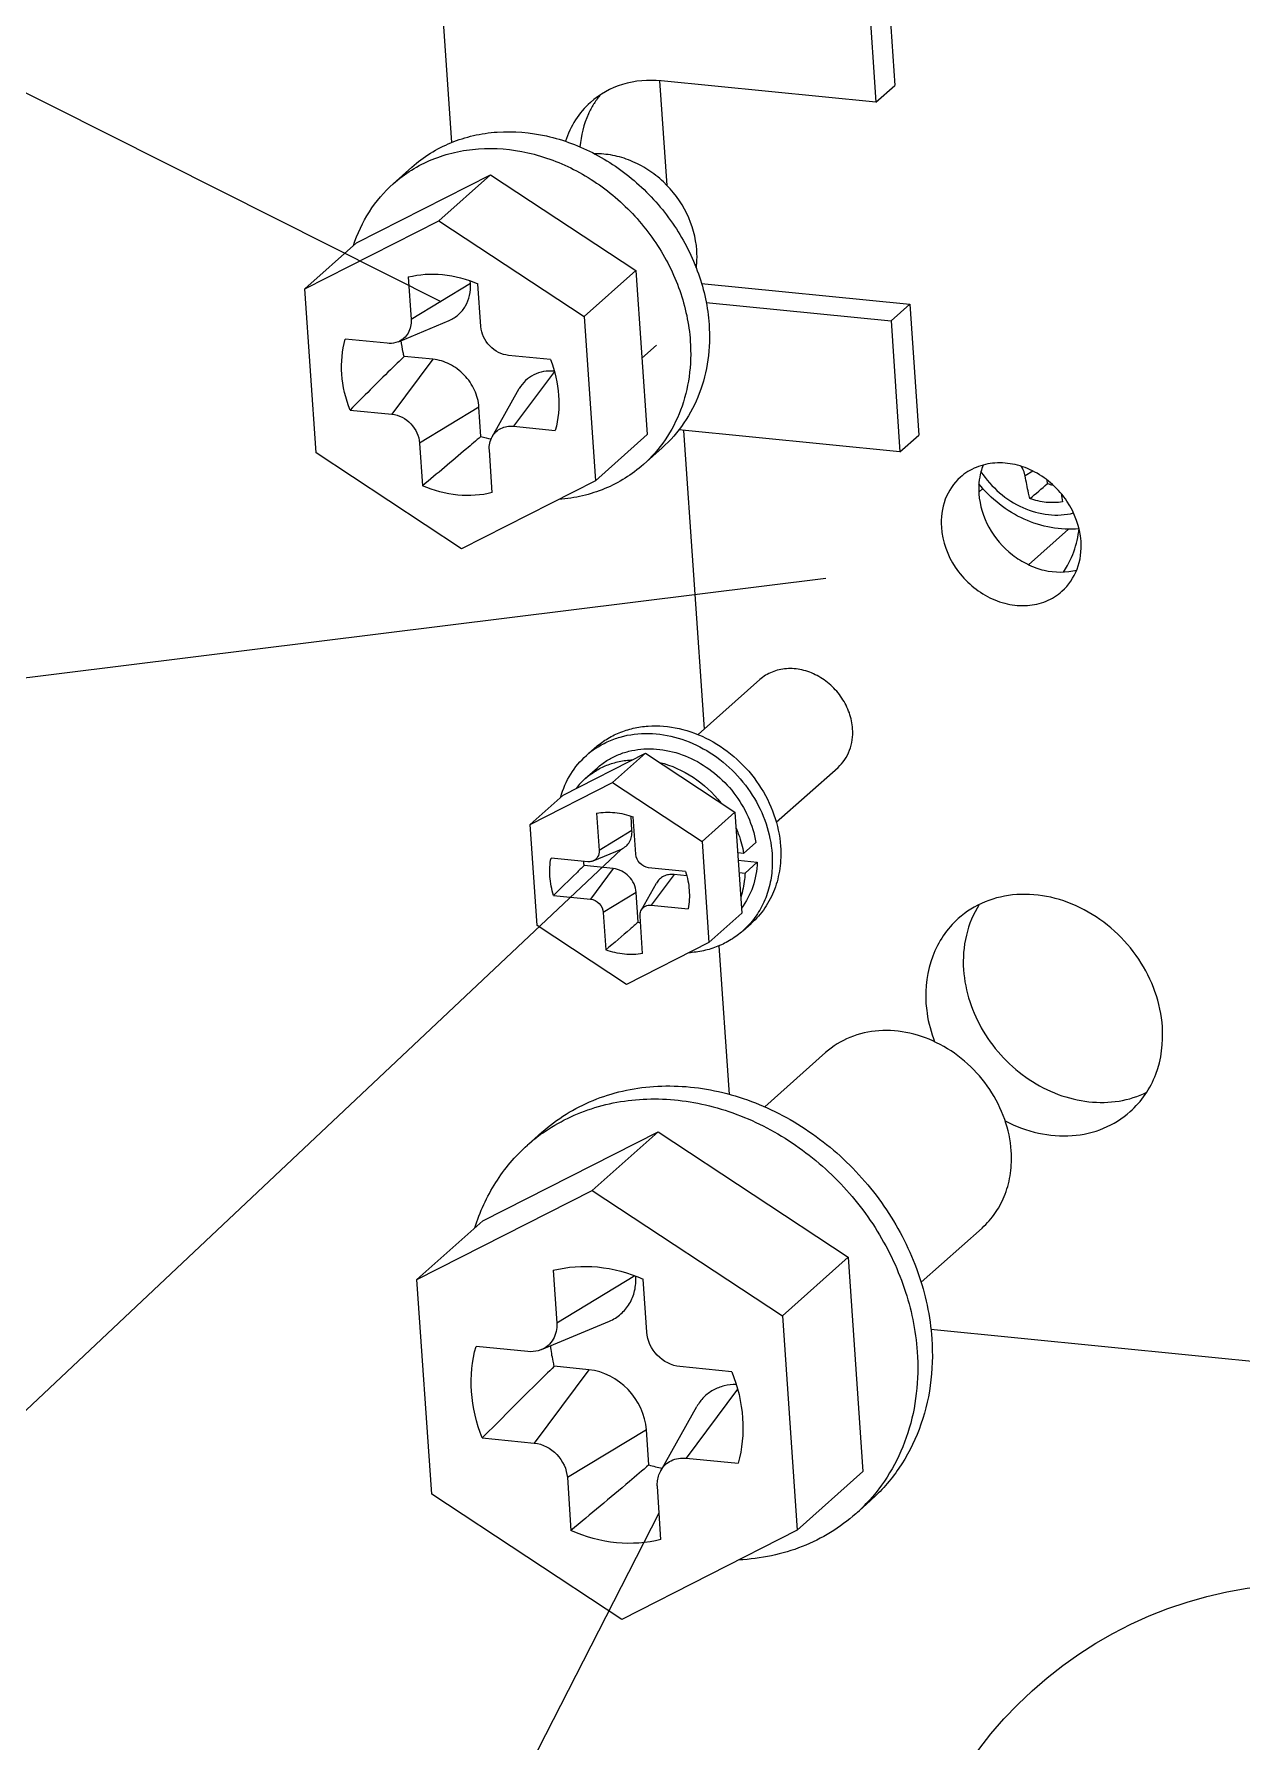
# Model space of a CAD drawing. Extents: x -425 to 6552, y -3049 to 3105.
# Drawn here: x -49 to -27.03, y -1807.38 to -1776.32 of the extents above; entities that cross this region are included whole.
import ezdxf

# ---------------------------------------------------------------- set-up
doc = ezdxf.new("R2010")
doc.units = 0
doc.layers.get('0').update_dxf_attribs({"linetype": 'CONTINUOUS'})
doc.layers.add('DIM', color=1, linetype='CONTINUOUS')

msp = doc.modelspace()

# ---------------------------------------------------------------- linework, layer by layer
at = {"color": 7, "linetype": 'CONTINUOUS'}
for p, q in [((-41.401, -1778.291), (-41.764, -1773.006)), ((-33.592, -1773.647), (-33.344, -1777.254)), ((-33.945, -1773.782), (-33.686, -1777.559)), ((-37.487, -1779.075), (-37.618, -1777.173)), ((-33.686, -1777.559), (-37.595, -1777.171)), ((-33.686, -1777.559), (-33.344, -1777.254)), ((-43.134, -1780.118), (-40.696, -1778.878)), ((-42.468, -1779.043), (-42.126, -1778.738)), ((-41.635, -1779.716), (-40.696, -1778.878)), ((-40.696, -1778.878), (-38.052, -1780.622)), ((-44.074, -1780.956), (-41.635, -1779.716)), ((-41.635, -1779.716), (-38.992, -1781.46)), ((-44.074, -1780.956), (-43.134, -1780.118)), ((-42.195, -1780.738), (-42.142, -1781.512)), ((-38.992, -1781.46), (-38.052, -1780.622)), ((-38.052, -1780.622), (-37.847, -1783.606)), ((-43.869, -1783.94), (-44.074, -1780.956)), ((-41.063, -1780.858), (-42.142, -1781.512)), ((-41.063, -1780.858), (-41.066, -1780.809)), ((-40.874, -1781.638), (-40.927, -1780.864)), ((-36.859, -1780.854), (-33.071, -1781.23)), ((-36.775, -1781.201), (-33.412, -1781.534)), ((-33.412, -1781.534), (-33.071, -1781.23)), ((-33.071, -1781.23), (-32.907, -1783.615)), ((-42.374, -1781.916), (-41.448, -1781.527)), ((-38.992, -1781.46), (-38.787, -1784.444)), ((-33.412, -1781.534), (-33.249, -1783.92)), ((-42.58, -1781.945), (-43.342, -1781.87)), ((-37.943, -1782.214), (-37.68, -1781.98)), ((-41.745, -1782.234), (-42.492, -1783.235)), ((-41.745, -1782.234), (-42.269, -1782.182)), ((-39.608, -1782.24), (-40.369, -1782.164)), ((-39.536, -1782.457), (-40.28, -1783.454)), ((-40.667, -1783.645), (-40.175, -1782.769)), ((-43.253, -1783.159), (-42.492, -1783.235)), ((-40.908, -1783.107), (-41.987, -1783.761)), ((-40.872, -1783.64), (-40.908, -1783.107)), ((-40.28, -1783.454), (-39.519, -1783.53)), ((-33.249, -1783.92), (-37.273, -1783.521)), ((-36.807, -1788.961), (-37.181, -1783.53)), ((-41.987, -1783.761), (-41.934, -1784.536)), ((-40.666, -1784.661), (-40.719, -1783.887)), ((-38.787, -1784.444), (-37.847, -1783.606)), ((-37.916, -1784.149), (-37.574, -1783.844)), ((-33.249, -1783.92), (-32.907, -1783.615)), ((-41.225, -1785.684), (-43.869, -1783.94)), ((-38.787, -1784.444), (-41.225, -1785.684)), ((-30.83, -1784.27), (-30.972, -1784.356)), ((-30.566, -1784.497), (-30.571, -1784.432)), ((-31.815, -1784.65), (-31.742, -1784.585)), ((-30.909, -1785.973), (-30.183, -1785.326)), ((-36.921, -1789.063), (-35.799, -1788.062)), ((-39.379, -1790.162), (-37.879, -1789.399)), ((-38.953, -1789.442), (-38.799, -1789.305)), ((-38.477, -1789.932), (-37.879, -1789.399)), ((-37.879, -1789.399), (-36.252, -1790.472)), ((-38.976, -1789.863), (-38.754, -1789.665)), ((-35.499, -1790.658), (-34.376, -1789.658)), ((-39.977, -1790.695), (-38.477, -1789.932)), ((-38.477, -1789.932), (-36.85, -1791.005)), ((-39.977, -1790.695), (-39.379, -1790.162)), ((-39.851, -1792.532), (-39.977, -1790.695)), ((-38.77, -1790.492), (-38.723, -1791.173)), ((-38.124, -1790.809), (-38.142, -1790.545)), ((-38.055, -1791.239), (-38.102, -1790.559)), ((-36.85, -1791.005), (-36.252, -1790.472)), ((-36.252, -1790.472), (-36.126, -1792.309)), ((-38.124, -1790.809), (-38.723, -1791.173)), ((-36.85, -1791.005), (-36.724, -1792.842)), ((-36.093, -1791.222), (-35.871, -1791.024)), ((-38.927, -1791.374), (-39.596, -1791.307)), ((-38.831, -1791.36), (-38.317, -1791.144)), ((-36.093, -1791.222), (-36.201, -1791.212)), ((-36.192, -1791.348), (-35.846, -1791.382)), ((-38.465, -1791.498), (-38.995, -1791.445)), ((-38.465, -1791.498), (-38.88, -1792.054)), ((-37.152, -1791.55), (-37.821, -1791.483)), ((-37.359, -1791.607), (-37.774, -1792.163)), ((-37.128, -1791.63), (-37.359, -1791.607)), ((-36.177, -1791.569), (-36.068, -1791.58)), ((-36.068, -1791.58), (-35.846, -1791.382)), ((-38.047, -1791.934), (-38.646, -1792.298)), ((-38.01, -1792.473), (-38.047, -1791.934)), ((-37.954, -1792.252), (-37.68, -1791.765)), ((-39.549, -1791.987), (-38.88, -1792.054)), ((-37.774, -1792.163), (-37.105, -1792.23)), ((-38.224, -1793.605), (-39.851, -1792.532)), ((-38.646, -1792.298), (-38.599, -1792.978)), ((-37.931, -1793.044), (-37.978, -1792.364)), ((-36.724, -1792.842), (-36.126, -1792.309)), ((-36.108, -1792.633), (-35.954, -1792.496)), ((-36.724, -1792.842), (-38.224, -1793.605)), ((-36.351, -1795.606), (-36.537, -1792.903)), ((-35.709, -1795.833), (-34.602, -1794.846)), ((-40.839, -1797.907), (-37.65, -1796.286)), ((-40.027, -1796.532), (-39.763, -1796.296)), ((-38.846, -1797.352), (-37.65, -1796.286)), ((-37.65, -1796.286), (-34.193, -1798.566)), ((-42.035, -1798.973), (-38.846, -1797.352)), ((-38.846, -1797.352), (-35.389, -1799.632)), ((-42.035, -1798.973), (-40.839, -1797.907)), ((-32.865, -1799.025), (-31.757, -1798.037)), ((-39.559, -1798.807), (-39.493, -1799.767)), ((-35.389, -1799.632), (-34.193, -1798.566)), ((-34.193, -1798.566), (-33.925, -1802.468)), ((-41.767, -1802.876), (-42.035, -1798.973)), ((-38.075, -1798.907), (-39.493, -1799.767)), ((-37.856, -1799.929), (-37.922, -1798.969)), ((-39.771, -1800.25), (-38.536, -1799.731)), ((-35.389, -1799.632), (-35.121, -1803.534)), ((-24.352, -1800.71), (-32.687, -1799.884)), ((-40.017, -1800.284), (-40.961, -1800.191)), ((-38.907, -1800.615), (-39.903, -1801.949)), ((-38.907, -1800.615), (-39.537, -1800.552)), ((-36.309, -1800.652), (-37.253, -1800.559)), ((-36.203, -1800.969), (-37.139, -1802.223)), ((-37.601, -1802.451), (-36.945, -1801.284)), ((-40.847, -1801.856), (-39.903, -1801.949)), ((-37.861, -1801.706), (-39.3, -1802.578)), ((-37.817, -1802.346), (-37.861, -1801.706)), ((-37.139, -1802.223), (-36.194, -1802.317)), ((-35.121, -1803.534), (-33.925, -1802.468)), ((-39.3, -1802.578), (-39.234, -1803.538)), ((-37.597, -1803.701), (-37.663, -1802.741)), ((-38.31, -1805.156), (-41.767, -1802.876)), ((-34.053, -1803.234), (-33.789, -1802.998)), ((-35.121, -1803.534), (-38.31, -1805.156))]:
    msp.add_line(p, q, dxfattribs=at)
for centre, radius, start, end in [((-37.482, -1778.43), 1.579, 147.5325, 148.1616), ((-37.498, -1778.419), 1.559, 140.2875, 147.5438), ((-40.359, -1781.916), 1.798, 253.4406, 259.5044), ((-57.853, -1752.86), 41.779, 310.2013, 310.7777), ((-30.243, -1783.383), 1.16, 253.8003, 258.9097), ((-18.935, -1783.124), 11.487, 187.7733, 188.5309), ((-31.813, -1785.126), 1.831, 347.2968, 354.1175), ((-31.744, -1785.141), 1.761, 345.4835, 347.2628), ((-37.935, -1790.584), 1.53, 124.0337, 131.7062), ((-38.098, -1790.848), 1.319, 131.7329, 142.2893), ((-37.81, -1791.193), 1.212, 188.1968, 192.017), ((-37.727, -1791.335), 1.173, 256.0334, 258.0489), ((-37.127, -1791.49), 1.531, 311.7253, 319.4499), ((-37.892, -1798.928), 3.209, 125.4074, 131.7108), ((-37.182, -1800.228), 2.212, 253.2985, 259.7563), ((-36.191, -1800.837), 3.212, 311.7219, 318.0245)]:
    msp.add_arc(centre, radius, start, end, dxfattribs=at)
for points, knots in [([(-37.595, -1777.171), (-37.828, -1777.148), (-38.298, -1777.185), (-38.714, -1777.415), (-38.881, -1777.563)], [0, 0, 0, 0, 0.511605, 1, 1, 1, 1]), ([(-38.881, -1777.563), (-38.985, -1777.656), (-39.171, -1777.875), (-39.291, -1778.134), (-39.334, -1778.27)], [0, 0, 0, 0, 0.494957, 1, 1, 1, 1]), ([(-38.823, -1777.597), (-38.858, -1777.654), (-38.987, -1777.894), (-39.054, -1778.167), (-39.07, -1778.372)], [0, 0, 0, 0, 0.245198, 1, 1, 1, 1]), ([(-42.126, -1778.738), (-42.022, -1778.645), (-41.797, -1778.477), (-41.419, -1778.284), (-41.009, -1778.155), (-40.424, -1778.069), (-39.653, -1778.135), (-38.763, -1778.473), (-37.965, -1779.038), (-37.32, -1779.786), (-36.88, -1780.656), (-36.744, -1781.289), (-36.723, -1781.601)], [0, 0, 0, 0, 0.05627, 0.113002, 0.170608, 0.229412, 0.350998, 0.478294, 0.609691, 0.742436, 0.87342, 1, 1, 1, 1]), ([(-42.468, -1779.043), (-42.364, -1778.95), (-42.138, -1778.782), (-41.761, -1778.589), (-41.35, -1778.459), (-40.765, -1778.373), (-39.995, -1778.44), (-39.105, -1778.777), (-38.306, -1779.343), (-37.662, -1780.091), (-37.221, -1780.961), (-37.086, -1781.593), (-37.064, -1781.906)], [0, 0, 0, 0, 0.05627, 0.113002, 0.170608, 0.229412, 0.350998, 0.478294, 0.609691, 0.742436, 0.87342, 1, 1, 1, 1]), ([(-36.945, -1780.251), (-36.961, -1780.021), (-37.093, -1779.557), (-37.452, -1779.075), (-37.827, -1778.779), (-38.14, -1778.615), (-38.469, -1778.515), (-38.694, -1778.496), (-38.804, -1778.498)], [0, 0, 0, 0, 0.247481, 0.504167, 0.632652, 0.758819, 0.881482, 1, 1, 1, 1]), ([(-43.19, -1780.167), (-43.121, -1779.951), (-42.929, -1779.538), (-42.634, -1779.191), (-42.468, -1779.043)], [0, 0, 0, 0, 0.504994, 1, 1, 1, 1]), ([(-36.956, -1780.57), (-36.952, -1780.544), (-36.94, -1780.438), (-36.94, -1780.331), (-36.945, -1780.251)], [0, 0, 0, 0, 0.246998, 1, 1, 1, 1]), ([(-42.195, -1780.738), (-41.992, -1780.687), (-41.552, -1780.66), (-41.13, -1780.776), (-40.927, -1780.864)], [0, 0, 0, 0, 0.486409, 1, 1, 1, 1]), ([(-41.448, -1781.527), (-41.386, -1781.501), (-41.271, -1781.429), (-41.141, -1781.269), (-41.067, -1781.072), (-41.058, -1780.929), (-41.063, -1780.858)], [0, 0, 0, 0, 0.243855, 0.487589, 0.738132, 1, 1, 1, 1]), ([(-42.142, -1781.512), (-42.139, -1781.556), (-42.144, -1781.641), (-42.189, -1781.76), (-42.267, -1781.857), (-42.337, -1781.9), (-42.374, -1781.916)], [0, 0, 0, 0, 0.261873, 0.512408, 0.756147, 1, 1, 1, 1]), ([(-40.369, -1782.164), (-40.496, -1782.152), (-40.745, -1782.021), (-40.865, -1781.767), (-40.874, -1781.638)], [0, 0, 0, 0, 0.497737, 1, 1, 1, 1]), ([(-36.723, -1781.601), (-36.708, -1781.816), (-36.721, -1782.244), (-36.875, -1782.858), (-37.157, -1783.405), (-37.425, -1783.711), (-37.574, -1783.844)], [0, 0, 0, 0, 0.261158, 0.513479, 0.758719, 1, 1, 1, 1]), ([(-43.253, -1783.159), (-43.334, -1782.951), (-43.436, -1782.519), (-43.398, -1782.075), (-43.342, -1781.87)], [0, 0, 0, 0, 0.513227, 1, 1, 1, 1]), ([(-42.374, -1781.916), (-42.39, -1781.923), (-42.456, -1781.945), (-42.528, -1781.95), (-42.58, -1781.945)], [0, 0, 0, 0, 0.244549, 1, 1, 1, 1]), ([(-42.269, -1782.182), (-42.275, -1782.158), (-42.298, -1782.063), (-42.313, -1781.966), (-42.32, -1781.893)], [0, 0, 0, 0, 0.252402, 1, 1, 1, 1]), ([(-37.064, -1781.906), (-37.049, -1782.121), (-37.062, -1782.549), (-37.216, -1783.162), (-37.499, -1783.71), (-37.767, -1784.016), (-37.916, -1784.149)], [0, 0, 0, 0, 0.261158, 0.513479, 0.758719, 1, 1, 1, 1]), ([(-42.269, -1782.182), (-42.352, -1782.263), (-42.682, -1782.587), (-43.009, -1782.913), (-43.253, -1783.159)], [0, 0, 0, 0, 0.251213, 1, 1, 1, 1]), ([(-40.908, -1783.107), (-40.916, -1783), (-40.973, -1782.785), (-41.131, -1782.555), (-41.298, -1782.408), (-41.482, -1782.293), (-41.64, -1782.245), (-41.745, -1782.234)], [0, 0, 0, 0, 0.246211, 0.501671, 0.630087, 0.75683, 1, 1, 1, 1]), ([(-39.608, -1782.24), (-39.526, -1782.449), (-39.424, -1782.88), (-39.463, -1783.325), (-39.519, -1783.53)], [0, 0, 0, 0, 0.513227, 1, 1, 1, 1]), ([(-39.537, -1782.453), (-39.601, -1782.447), (-39.731, -1782.451), (-39.914, -1782.509), (-40.068, -1782.617), (-40.145, -1782.716), (-40.175, -1782.769)], [0, 0, 0, 0, 0.259858, 0.509927, 0.754633, 1, 1, 1, 1]), ([(-42.492, -1783.235), (-42.364, -1783.248), (-42.115, -1783.379), (-41.996, -1783.632), (-41.987, -1783.761)], [0, 0, 0, 0, 0.497737, 1, 1, 1, 1]), ([(-40.667, -1783.645), (-40.649, -1783.612), (-40.603, -1783.552), (-40.509, -1783.487), (-40.398, -1783.452), (-40.32, -1783.45), (-40.28, -1783.454)], [0, 0, 0, 0, 0.2453, 0.489961, 0.74005, 1, 1, 1, 1]), ([(-40.872, -1783.64), (-40.96, -1783.715), (-41.312, -1784.017), (-41.667, -1784.314), (-41.934, -1784.536)], [0, 0, 0, 0, 0.251126, 1, 1, 1, 1]), ([(-40.719, -1783.887), (-40.722, -1783.845), (-40.717, -1783.76), (-40.687, -1783.68), (-40.667, -1783.645)], [0, 0, 0, 0, 0.510926, 1, 1, 1, 1]), ([(-37.916, -1784.149), (-38.019, -1784.241), (-38.243, -1784.408), (-38.617, -1784.6), (-39.024, -1784.73), (-39.308, -1784.773), (-39.452, -1784.783)], [0, 0, 0, 0, 0.245339, 0.492663, 0.74375, 1, 1, 1, 1]), ([(-29.956, -1785.544), (-29.974, -1785.288), (-30.117, -1784.9), (-30.461, -1784.503), (-30.785, -1784.273), (-31.147, -1784.136), (-31.518, -1784.104), (-31.867, -1784.182), (-32.067, -1784.306), (-32.151, -1784.381)], [0, 0, 0, 0, 0.256159, 0.389298, 0.52108, 0.648749, 0.770694, 0.887074, 1, 1, 1, 1]), ([(-31.736, -1784.159), (-31.752, -1784.199), (-31.808, -1784.368), (-31.823, -1784.549), (-31.814, -1784.683)], [0, 0, 0, 0, 0.244283, 1, 1, 1, 1]), ([(-30.972, -1784.356), (-30.975, -1784.342), (-30.988, -1784.282), (-31.014, -1784.225), (-31.038, -1784.185)], [0, 0, 0, 0, 0.239622, 1, 1, 1, 1]), ([(-32.151, -1784.381), (-32.272, -1784.489), (-32.467, -1784.778), (-32.509, -1785.121), (-32.497, -1785.292)], [0, 0, 0, 0, 0.486132, 1, 1, 1, 1]), ([(-29.992, -1785.318), (-30.161, -1785.334), (-30.506, -1785.319), (-31.003, -1785.162), (-31.452, -1784.888), (-31.703, -1784.638), (-31.813, -1784.501)], [0, 0, 0, 0, 0.244558, 0.493283, 0.745693, 1, 1, 1, 1]), ([(-31.776, -1784.28), (-31.682, -1784.422), (-31.456, -1784.68), (-31.03, -1784.953), (-30.56, -1785.086), (-30.24, -1785.068), (-30.092, -1785.031)], [0, 0, 0, 0, 0.261406, 0.518982, 0.766089, 1, 1, 1, 1]), ([(-30.886, -1784.77), (-30.894, -1784.736), (-30.927, -1784.599), (-30.954, -1784.461), (-30.972, -1784.356)], [0, 0, 0, 0, 0.245616, 1, 1, 1, 1]), ([(-40.666, -1784.661), (-40.869, -1784.712), (-41.309, -1784.739), (-41.731, -1784.624), (-41.934, -1784.536)], [0, 0, 0, 0, 0.486409, 1, 1, 1, 1]), ([(-31.814, -1784.683), (-31.799, -1784.894), (-31.666, -1785.321), (-31.304, -1785.742), (-30.934, -1785.974), (-30.545, -1786.116), (-30.225, -1786.12), (-30.034, -1786.069)], [0, 0, 0, 0, 0.251137, 0.51106, 0.639947, 0.765234, 1, 1, 1, 1]), ([(-30.294, -1784.828), (-30.391, -1784.845), (-30.593, -1784.85), (-30.79, -1784.804), (-30.886, -1784.77)], [0, 0, 0, 0, 0.4893, 1, 1, 1, 1]), ([(-32.497, -1785.292), (-32.48, -1785.548), (-32.337, -1785.936), (-31.993, -1786.333), (-31.668, -1786.563), (-31.307, -1786.7), (-30.936, -1786.732), (-30.587, -1786.654), (-30.387, -1786.53), (-30.302, -1786.455)], [0, 0, 0, 0, 0.256159, 0.389298, 0.52108, 0.648749, 0.770694, 0.887074, 1, 1, 1, 1]), ([(-30.302, -1786.455), (-30.181, -1786.347), (-29.986, -1786.058), (-29.944, -1785.715), (-29.956, -1785.544)], [0, 0, 0, 0, 0.486132, 1, 1, 1, 1]), ([(-30.277, -1786.105), (-30.25, -1786.066), (-30.148, -1785.903), (-30.076, -1785.722), (-30.04, -1785.582)], [0, 0, 0, 0, 0.247044, 1, 1, 1, 1]), ([(-34.11, -1788.957), (-34.117, -1788.859), (-34.159, -1788.661), (-34.297, -1788.389), (-34.498, -1788.156), (-34.748, -1787.979), (-35.026, -1787.874), (-35.311, -1787.849), (-35.58, -1787.909), (-35.734, -1788.004), (-35.799, -1788.062)], [0, 0, 0, 0, 0.126683, 0.257765, 0.390613, 0.522112, 0.649507, 0.771188, 0.887317, 1, 1, 1, 1]), ([(-38.799, -1789.305), (-38.734, -1789.247), (-38.593, -1789.142), (-38.357, -1789.021), (-38.101, -1788.94), (-37.735, -1788.886), (-37.254, -1788.928), (-36.698, -1789.139), (-36.198, -1789.492), (-35.795, -1789.96), (-35.52, -1790.504), (-35.435, -1790.899), (-35.422, -1791.094)], [0, 0, 0, 0, 0.05627, 0.113002, 0.170608, 0.229412, 0.350998, 0.478294, 0.609691, 0.742436, 0.87342, 1, 1, 1, 1]), ([(-38.791, -1789.316), (-38.722, -1789.27), (-38.575, -1789.187), (-38.255, -1789.069), (-37.812, -1789.015), (-37.27, -1789.105), (-36.749, -1789.337), (-36.288, -1789.693), (-35.918, -1790.149), (-35.666, -1790.67), (-35.589, -1791.046), (-35.576, -1791.231)], [0, 0, 0, 0, 0.056294, 0.113318, 0.230418, 0.353017, 0.480788, 0.611997, 0.744052, 0.874161, 1, 1, 1, 1]), ([(-34.376, -1789.658), (-34.33, -1789.616), (-34.246, -1789.52), (-34.158, -1789.349), (-34.11, -1789.158), (-34.106, -1789.024), (-34.11, -1788.957)], [0, 0, 0, 0, 0.24128, 0.486524, 0.738839, 1, 1, 1, 1]), ([(-39.421, -1790.199), (-39.379, -1790.053), (-39.259, -1789.774), (-39.064, -1789.54), (-38.953, -1789.442)], [0, 0, 0, 0, 0.505619, 1, 1, 1, 1]), ([(-38.754, -1789.665), (-38.7, -1789.618), (-38.585, -1789.531), (-38.393, -1789.43), (-38.184, -1789.36), (-37.886, -1789.308), (-37.493, -1789.329), (-37.032, -1789.482), (-36.61, -1789.749), (-36.256, -1790.113), (-35.997, -1790.544), (-35.898, -1790.864), (-35.871, -1791.024)], [0, 0, 0, 0, 0.056255, 0.112932, 0.170411, 0.228998, 0.349919, 0.476384, 0.60715, 0.739859, 0.871681, 1, 1, 1, 1]), ([(-38.976, -1789.863), (-38.918, -1789.812), (-38.794, -1789.719), (-38.584, -1789.614), (-38.357, -1789.545), (-38.198, -1789.524), (-38.117, -1789.52)], [0, 0, 0, 0, 0.245047, 0.492212, 0.743378, 1, 1, 1, 1]), ([(-37.621, -1789.569), (-37.406, -1789.622), (-36.987, -1789.812), (-36.651, -1790.123), (-36.51, -1790.302)], [0, 0, 0, 0, 0.492211, 1, 1, 1, 1]), ([(-38.77, -1790.492), (-38.662, -1790.473), (-38.432, -1790.465), (-38.21, -1790.519), (-38.102, -1790.559)], [0, 0, 0, 0, 0.488849, 1, 1, 1, 1]), ([(-38.317, -1791.144), (-38.286, -1791.131), (-38.228, -1791.095), (-38.163, -1791.015), (-38.126, -1790.916), (-38.122, -1790.845), (-38.124, -1790.809)], [0, 0, 0, 0, 0.243853, 0.487591, 0.738127, 1, 1, 1, 1]), ([(-36.232, -1790.764), (-36.215, -1790.801), (-36.155, -1790.949), (-36.113, -1791.105), (-36.093, -1791.222)], [0, 0, 0, 0, 0.253387, 1, 1, 1, 1]), ([(-39.549, -1791.987), (-39.586, -1791.876), (-39.632, -1791.649), (-39.619, -1791.417), (-39.596, -1791.307)], [0, 0, 0, 0, 0.510847, 1, 1, 1, 1]), ([(-38.831, -1791.36), (-38.838, -1791.363), (-38.869, -1791.374), (-38.902, -1791.376), (-38.927, -1791.374)], [0, 0, 0, 0, 0.24455, 1, 1, 1, 1]), ([(-38.723, -1791.173), (-38.721, -1791.212), (-38.733, -1791.273), (-38.782, -1791.333), (-38.814, -1791.353), (-38.831, -1791.36)], [0, 0, 0, 0, 0.509672, 0.754788, 1, 1, 1, 1]), ([(-37.821, -1791.483), (-37.88, -1791.477), (-37.995, -1791.417), (-38.051, -1791.299), (-38.055, -1791.239)], [0, 0, 0, 0, 0.497737, 1, 1, 1, 1]), ([(-35.576, -1791.231), (-35.568, -1791.348), (-35.572, -1791.579), (-35.64, -1791.914), (-35.769, -1792.222), (-35.893, -1792.404), (-35.964, -1792.486)], [0, 0, 0, 0, 0.260237, 0.512783, 0.758709, 1, 1, 1, 1]), ([(-35.422, -1791.094), (-35.413, -1791.229), (-35.421, -1791.496), (-35.517, -1791.879), (-35.694, -1792.222), (-35.861, -1792.413), (-35.954, -1792.496)], [0, 0, 0, 0, 0.261158, 0.513479, 0.758719, 1, 1, 1, 1]), ([(-38.995, -1791.445), (-39.042, -1791.49), (-39.228, -1791.67), (-39.412, -1791.851), (-39.549, -1791.987)], [0, 0, 0, 0, 0.251132, 1, 1, 1, 1]), ([(-38.047, -1791.934), (-38.054, -1791.827), (-38.153, -1791.617), (-38.359, -1791.508), (-38.465, -1791.498)], [0, 0, 0, 0, 0.502263, 1, 1, 1, 1]), ([(-37.359, -1791.607), (-37.392, -1791.604), (-37.457, -1791.606), (-37.549, -1791.635), (-37.627, -1791.689), (-37.665, -1791.738), (-37.68, -1791.765)], [0, 0, 0, 0, 0.259951, 0.510039, 0.7547, 1, 1, 1, 1]), ([(-37.152, -1791.55), (-37.115, -1791.661), (-37.069, -1791.888), (-37.082, -1792.12), (-37.105, -1792.23)], [0, 0, 0, 0, 0.510847, 1, 1, 1, 1]), ([(-36.068, -1791.58), (-36.07, -1791.618), (-36.08, -1791.766), (-36.111, -1791.912), (-36.145, -1792.017)], [0, 0, 0, 0, 0.254468, 1, 1, 1, 1]), ([(-35.846, -1791.382), (-35.852, -1791.534), (-35.903, -1791.833), (-36.044, -1792.102), (-36.132, -1792.219)], [0, 0, 0, 0, 0.509935, 1, 1, 1, 1]), ([(-28.476, -1794.378), (-28.505, -1793.944), (-28.824, -1793.075), (-29.669, -1792.307), (-30.49, -1791.995), (-31.118, -1791.941), (-31.709, -1792.073), (-32.047, -1792.282), (-32.19, -1792.41)], [0, 0, 0, 0, 0.256672, 0.52012, 0.648046, 0.770234, 0.886848, 1, 1, 1, 1]), ([(-38.88, -1792.054), (-38.821, -1792.059), (-38.706, -1792.12), (-38.65, -1792.238), (-38.646, -1792.298)], [0, 0, 0, 0, 0.497737, 1, 1, 1, 1]), ([(-37.978, -1792.364), (-37.978, -1792.354), (-37.978, -1792.315), (-37.968, -1792.276), (-37.954, -1792.252)], [0, 0, 0, 0, 0.259532, 1, 1, 1, 1]), ([(-37.954, -1792.252), (-37.937, -1792.222), (-37.883, -1792.17), (-37.81, -1792.16), (-37.774, -1792.163)], [0, 0, 0, 0, 0.489516, 1, 1, 1, 1]), ([(-31.807, -1792.153), (-31.916, -1792.323), (-32.077, -1792.713), (-32.107, -1793.132), (-32.093, -1793.342)], [0, 0, 0, 0, 0.48835, 1, 1, 1, 1]), ([(-38.01, -1792.473), (-38.059, -1792.515), (-38.254, -1792.685), (-38.451, -1792.853), (-38.599, -1792.978)], [0, 0, 0, 0, 0.251053, 1, 1, 1, 1]), ([(-32.19, -1792.41), (-32.395, -1792.592), (-32.725, -1793.082), (-32.796, -1793.662), (-32.776, -1793.952)], [0, 0, 0, 0, 0.486155, 1, 1, 1, 1]), ([(-36.108, -1792.633), (-36.174, -1792.692), (-36.318, -1792.799), (-36.559, -1792.921), (-36.821, -1793.001), (-37.004, -1793.026), (-37.096, -1793.032)], [0, 0, 0, 0, 0.245125, 0.492332, 0.743477, 1, 1, 1, 1]), ([(-37.931, -1793.044), (-38.039, -1793.064), (-38.269, -1793.072), (-38.491, -1793.018), (-38.599, -1792.978)], [0, 0, 0, 0, 0.488849, 1, 1, 1, 1]), ([(-32.093, -1793.342), (-32.066, -1793.732), (-31.802, -1794.517), (-31.095, -1795.258), (-30.386, -1795.625), (-29.824, -1795.763), (-29.267, -1795.754), (-28.919, -1795.645), (-28.761, -1795.568)], [0, 0, 0, 0, 0.253251, 0.514644, 0.643182, 0.767162, 0.885873, 1, 1, 1, 1]), ([(-32.776, -1793.952), (-32.772, -1794.01), (-32.746, -1794.248), (-32.684, -1794.482), (-32.619, -1794.651)], [0, 0, 0, 0, 0.245668, 1, 1, 1, 1]), ([(-31.225, -1796.635), (-31.238, -1796.44), (-31.323, -1796.045), (-31.598, -1795.501), (-32.001, -1795.034), (-32.5, -1794.68), (-33.057, -1794.469), (-33.627, -1794.42), (-34.165, -1794.539), (-34.472, -1794.73), (-34.602, -1794.846)], [0, 0, 0, 0, 0.126683, 0.257765, 0.390613, 0.522112, 0.649507, 0.771188, 0.887317, 1, 1, 1, 1]), ([(-29.061, -1795.92), (-28.856, -1795.737), (-28.526, -1795.248), (-28.456, -1794.667), (-28.476, -1794.378)], [0, 0, 0, 0, 0.486155, 1, 1, 1, 1]), ([(-39.763, -1796.296), (-39.626, -1796.175), (-39.331, -1795.954), (-38.835, -1795.701), (-38.296, -1795.531), (-37.529, -1795.418), (-36.517, -1795.505), (-35.349, -1795.948), (-34.301, -1796.69), (-33.455, -1797.672), (-32.877, -1798.814), (-32.699, -1799.644), (-32.671, -1800.054)], [0, 0, 0, 0, 0.05627, 0.113002, 0.170608, 0.229412, 0.350998, 0.478294, 0.609691, 0.742436, 0.87342, 1, 1, 1, 1]), ([(-39.751, -1796.313), (-39.608, -1796.21), (-39.301, -1796.029), (-38.629, -1795.764), (-37.695, -1795.635), (-36.545, -1795.808), (-35.438, -1796.288), (-34.455, -1797.036), (-33.666, -1797.998), (-33.129, -1799.101), (-32.963, -1799.897), (-32.936, -1800.29)], [0, 0, 0, 0, 0.056276, 0.113239, 0.230147, 0.352578, 0.480283, 0.611544, 0.743738, 0.874017, 1, 1, 1, 1]), ([(-31.337, -1796.089), (-31.146, -1796.189), (-30.747, -1796.337), (-30.125, -1796.388), (-29.538, -1796.255), (-29.203, -1796.047), (-29.061, -1795.92)], [0, 0, 0, 0, 0.266474, 0.521033, 0.764079, 1, 1, 1, 1]), ([(-40.984, -1798.035), (-40.894, -1797.746), (-40.642, -1797.194), (-40.249, -1796.73), (-40.027, -1796.532)], [0, 0, 0, 0, 0.50514, 1, 1, 1, 1]), ([(-31.757, -1798.037), (-31.664, -1797.954), (-31.497, -1797.763), (-31.32, -1797.421), (-31.224, -1797.037), (-31.216, -1796.77), (-31.225, -1796.635)], [0, 0, 0, 0, 0.24128, 0.486524, 0.738839, 1, 1, 1, 1]), ([(-39.559, -1798.807), (-39.298, -1798.738), (-38.729, -1798.7), (-38.183, -1798.853), (-37.922, -1798.969)], [0, 0, 0, 0, 0.485974, 1, 1, 1, 1]), ([(-38.536, -1799.731), (-38.46, -1799.699), (-38.318, -1799.611), (-38.157, -1799.417), (-38.063, -1799.177), (-38.049, -1799.003), (-38.053, -1798.915)], [0, 0, 0, 0, 0.2442, 0.488152, 0.73856, 1, 1, 1, 1]), ([(-39.493, -1799.767), (-39.489, -1799.819), (-39.496, -1799.921), (-39.549, -1800.064), (-39.643, -1800.179), (-39.726, -1800.231), (-39.771, -1800.25)], [0, 0, 0, 0, 0.26187, 0.512416, 0.756161, 1, 1, 1, 1]), ([(-37.253, -1800.559), (-37.405, -1800.543), (-37.703, -1800.387), (-37.846, -1800.084), (-37.856, -1799.929)], [0, 0, 0, 0, 0.497737, 1, 1, 1, 1]), ([(-32.671, -1800.054), (-32.651, -1800.337), (-32.668, -1800.898), (-32.87, -1801.703), (-33.241, -1802.422), (-33.593, -1802.824), (-33.789, -1802.998)], [0, 0, 0, 0, 0.261158, 0.513479, 0.758719, 1, 1, 1, 1]), ([(-40.847, -1801.856), (-40.955, -1801.587), (-41.09, -1801.029), (-41.037, -1800.454), (-40.961, -1800.191)], [0, 0, 0, 0, 0.513652, 1, 1, 1, 1]), ([(-39.771, -1800.25), (-39.79, -1800.257), (-39.869, -1800.285), (-39.955, -1800.291), (-40.017, -1800.284)], [0, 0, 0, 0, 0.24455, 1, 1, 1, 1]), ([(-39.537, -1800.552), (-39.545, -1800.521), (-39.574, -1800.398), (-39.594, -1800.273), (-39.602, -1800.179)], [0, 0, 0, 0, 0.252526, 1, 1, 1, 1]), ([(-32.936, -1800.29), (-32.918, -1800.542), (-32.928, -1801.041), (-33.081, -1801.764), (-33.369, -1802.425), (-33.647, -1802.811), (-33.803, -1802.985)], [0, 0, 0, 0, 0.260432, 0.512956, 0.758755, 1, 1, 1, 1]), ([(-39.537, -1800.552), (-39.648, -1800.66), (-40.088, -1801.092), (-40.523, -1801.527), (-40.847, -1801.856)], [0, 0, 0, 0, 0.251289, 1, 1, 1, 1]), ([(-37.861, -1801.706), (-37.88, -1801.438), (-38.127, -1800.913), (-38.642, -1800.641), (-38.907, -1800.615)], [0, 0, 0, 0, 0.502263, 1, 1, 1, 1]), ([(-36.309, -1800.652), (-36.201, -1800.921), (-36.066, -1801.479), (-36.119, -1802.053), (-36.194, -1802.317)], [0, 0, 0, 0, 0.513652, 1, 1, 1, 1]), ([(-36.227, -1800.884), (-36.301, -1800.883), (-36.448, -1800.899), (-36.652, -1800.978), (-36.824, -1801.108), (-36.91, -1801.222), (-36.945, -1801.284)], [0, 0, 0, 0, 0.258078, 0.507762, 0.753339, 1, 1, 1, 1]), ([(-39.903, -1801.949), (-39.75, -1801.964), (-39.453, -1802.121), (-39.31, -1802.424), (-39.3, -1802.578)], [0, 0, 0, 0, 0.497737, 1, 1, 1, 1]), ([(-37.601, -1802.451), (-37.579, -1802.412), (-37.524, -1802.34), (-37.374, -1802.236), (-37.23, -1802.214), (-37.139, -1802.223)], [0, 0, 0, 0, 0.246518, 0.492386, 1, 1, 1, 1]), ([(-37.817, -1802.346), (-37.935, -1802.447), (-38.404, -1802.848), (-38.877, -1803.244), (-39.234, -1803.538)], [0, 0, 0, 0, 0.251196, 1, 1, 1, 1]), ([(-37.663, -1802.741), (-37.665, -1802.715), (-37.665, -1802.615), (-37.637, -1802.515), (-37.601, -1802.451)], [0, 0, 0, 0, 0.259532, 1, 1, 1, 1]), ([(-34.053, -1803.234), (-34.195, -1803.361), (-34.504, -1803.59), (-35.023, -1803.848), (-35.588, -1804.016), (-35.982, -1804.065), (-36.181, -1804.074)], [0, 0, 0, 0, 0.244931, 0.492034, 0.743232, 1, 1, 1, 1]), ([(-37.597, -1803.701), (-37.858, -1803.77), (-38.427, -1803.808), (-38.973, -1803.655), (-39.234, -1803.538)], [0, 0, 0, 0, 0.485974, 1, 1, 1, 1])]:
    msp.add_open_spline(points, degree=3, knots=knots, dxfattribs=at)
at = {"layer": 'DIM', "color": 1, "linetype": 'CONTINUOUS'}
for p, q in [((-55.748, -1774.075), (-41.602, -1781.185)), ((-56.093, -1788.885), (-34.599, -1786.219)), ((-55.393, -1807.233), (-38.317, -1791.144)), ((-48.383, -1824.213), (-37.63, -1803.221))]:
    msp.add_line(p, q, dxfattribs=at)
msp.add_circle((-25.788, -1812.026), 7.524, dxfattribs=at)

doc.saveas('drawing.dxf')
